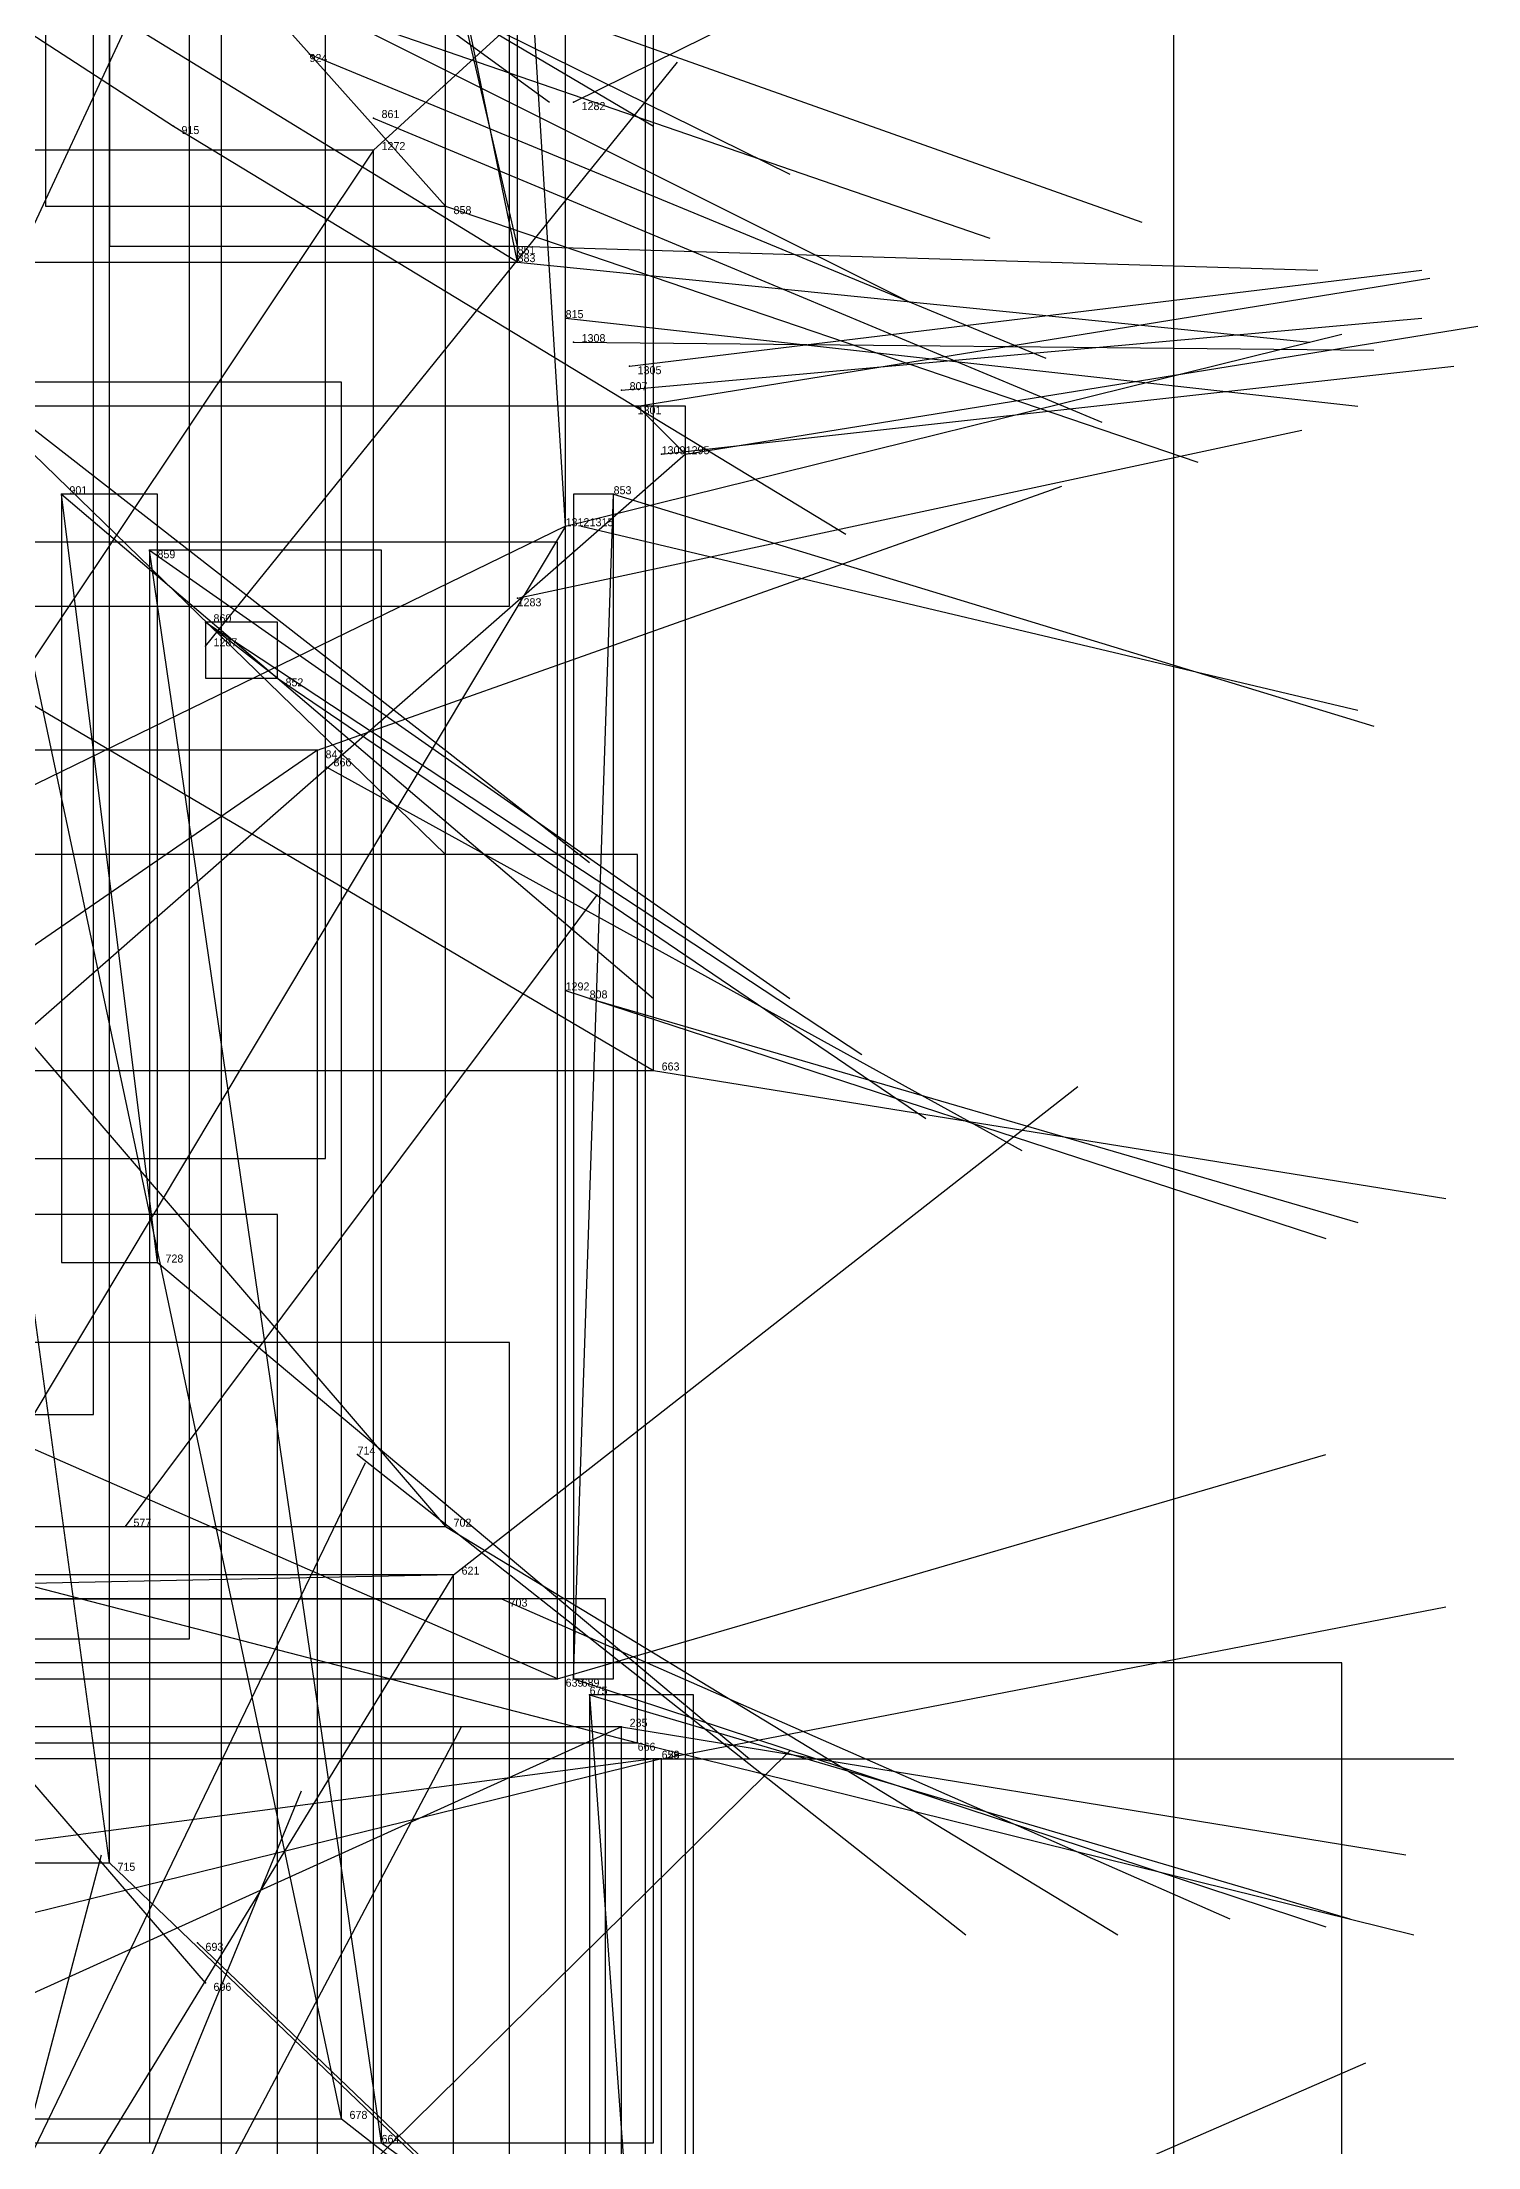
# Model space of a CAD drawing. Extents: x 59.1 to 70.8, y 600.3 to 605.1.
# Drawn here: x 68.3856 to 68.565, y 601.3845 to 601.6475 of the extents above; entities that cross this region are included whole.
import ezdxf

# ---------------------------------------------------------------- set-up
doc = ezdxf.new("R2010")
doc.units = 0
for name, color, linetype in [('Clients', 3, 'CONTINUOUS'), ('Facilities', 3, 'CONTINUOUS'), ('Facilities_lines', 3, 'CONTINUOUS'), ('Min_max_boxes', 1, 'CONTINUOUS'), ('Normals', 1, 'CONTINUOUS'), ('Source_points', 5, 'CONTINUOUS'), ('Text', 3, 'CONTINUOUS')]:
    doc.layers.add(name, color=color, linetype=linetype)

msp = doc.modelspace()

# ---------------------------------------------------------------- linework, layer by layer
at = {"layer": 'Clients', "color": 5}
for p in [(68.402, 601.637, 446.406), (68.436, 601.627, 446.155), (68.46, 601.602, 445.747), (68.388, 601.591, 446.27), (68.457, 601.591, 446.063), (68.399, 601.584, 446.212), (68.406, 601.575, 446.153), (68.462, 601.519, 445.452), (68.436, 601.462, 445.721), (68.443, 601.453, 445.602), (68.46, 601.435, 445.428)]:
    msp.add_point(p, dxfattribs=at)
at = {"layer": 'Facilities', "color": 3}
for p in [(68.419, 601.646, 446.274), (68.427, 601.638, 446.214), (68.452, 601.64, 445.595), (68.427, 601.634, 445.443), (68.445, 601.622, 446.04), (68.445, 601.62, 446.097), (68.451, 601.613, 445.979), (68.452, 601.61, 445.921), (68.459, 601.607, 445.862), (68.458, 601.604, 445.804), (68.463, 601.596, 445.827), (68.466, 601.596, 445.746), (68.451, 601.587, 445.594), (68.453, 601.587, 445.985), (68.445, 601.578, 445.518), (68.406, 601.572, 445.329), (68.415, 601.568, 446.095), (68.42, 601.559, 445.373), (68.421, 601.557, 446.039), (68.451, 601.529, 445.745), (68.454, 601.528, 445.628), (68.4, 601.495, 445.954), (68.425, 601.471, 445.777), (68.396, 601.462, 444.914), (68.437, 601.456, 445.073), (68.45, 601.443, 445.135), (68.452, 601.443, 445.544), (68.454, 601.441, 445.486), (68.458, 601.437, 445.31), (68.462, 601.433, 445.252), (68.463, 601.433, 445.193), (68.394, 601.42, 445.779), (68.405, 601.41, 445.723), (68.406, 601.405, 445.665), (68.423, 601.388, 445.549), (68.428, 601.385, 445.49)]:
    msp.add_point(p, dxfattribs=at)
at = {"layer": 'Facilities_lines', "color": 3}
for p, q in [((68.445, 601.62, 446.097), (68.387, 601.903, 446.929)), ((68.445, 601.62, 446.097), (68.078, 601.845, 446.594)), ((68.445, 601.622, 446.04), (68.394, 601.84, 446.702)), ((68.14, 601.807, 446.215), (68.436, 601.462, 445.721)), ((68.14, 601.807, 446.215), (68.402, 601.637, 446.406)), ((68.451, 601.587, 445.594), (68.438, 601.794, 446.359)), ((68.114, 601.724, 446.228), (68.462, 601.519, 445.452)), ((68.394, 601.42, 445.779), (68.354, 601.713, 446.684)), ((68.411, 601.655, 446.333), (68.436, 601.627, 446.155)), ((68.427, 601.634, 445.443), (68.165, 601.242, 445.259)), ((68.423, 601.388, 445.549), (68.377, 601.605, 446.328)), ((68.466, 601.596, 445.746), (68.46, 601.602, 445.747)), ((68.466, 601.596, 445.746), (68.112, 601.286, 445.022)), ((68.4, 601.495, 445.954), (68.388, 601.591, 446.27)), ((68.452, 601.443, 445.544), (68.457, 601.591, 446.063)), ((68.451, 601.587, 445.594), (68.118, 601.425, 445.438)), ((68.45, 601.443, 445.135), (68.126, 601.585, 445.913)), ((68.451, 601.587, 445.594), (68.149, 601.083, 444.552)), ((68.428, 601.385, 445.49), (68.399, 601.584, 446.212)), ((68.415, 601.568, 446.095), (68.406, 601.575, 446.153)), ((68.42, 601.559, 445.373), (68.118, 601.351, 445.274)), ((68.139, 601.518, 445.335), (68.46, 601.435, 445.428)), ((68.437, 601.456, 445.073), (68.151, 601.45, 445.814)), ((68.437, 601.456, 445.073), (68.174, 601.026, 444.586)), ((68.131, 601.453, 445.105), (68.443, 601.453, 445.602)), ((68.454, 601.441, 445.486), (68.467, 601.262, 444.972)), ((68.458, 601.437, 445.31), (68.129, 601.288, 444.874)), ((68.462, 601.433, 445.252), (68.099, 601.385, 445.186)), ((68.463, 601.433, 445.193), (68.113, 601.347, 445.209))]:
    msp.add_line(p, q, dxfattribs=at)
at = {"layer": 'Min_max_boxes', "color": 1}
for p, q in [((68.445, 601.62, 446.097), (68.445, 601.903, 446.097)), ((68.445, 601.62, 446.929), (68.445, 601.903, 446.929)), ((68.444, 601.577, 445.775), (68.444, 601.899, 445.775)), ((68.444, 601.577, 446.899), (68.444, 601.899, 446.899)), ((68.394, 601.84, 446.04), (68.394, 601.622, 446.04)), ((68.394, 601.84, 446.702), (68.394, 601.622, 446.702)), ((68.445, 601.622, 446.04), (68.445, 601.84, 446.04)), ((68.445, 601.622, 446.702), (68.445, 601.84, 446.702)), ((68.404, 601.448, 445.749), (68.404, 601.822, 445.749)), ((68.404, 601.448, 446.344), (68.404, 601.822, 446.344)), ((68.386, 601.81, 446.155), (68.386, 601.627, 446.155)), ((68.386, 601.81, 446.829), (68.386, 601.627, 446.829)), ((68.436, 601.627, 446.155), (68.436, 601.81, 446.155)), ((68.436, 601.627, 446.829), (68.436, 601.81, 446.829)), ((68.436, 601.462, 445.721), (68.436, 601.807, 445.721)), ((68.436, 601.462, 446.406), (68.436, 601.807, 446.406)), ((68.451, 601.083, 444.552), (68.451, 601.794, 444.552)), ((68.451, 601.083, 446.359), (68.451, 601.794, 446.359)), ((68.408, 600.985, 444.661), (68.408, 601.745, 444.661)), ((68.408, 600.985, 445.762), (68.408, 601.745, 445.762)), ((68.421, 601.508, 445.856), (68.421, 601.745, 445.856)), ((68.421, 601.508, 446.131), (68.421, 601.745, 446.131)), ((68.461, 601.266, 445.032), (68.461, 601.728, 445.032)), ((68.461, 601.266, 446.023), (68.461, 601.728, 446.023)), ((68.462, 601.519, 445.452), (68.462, 601.724, 445.452)), ((68.462, 601.519, 446.228), (68.462, 601.724, 446.228)), ((68.392, 601.476, 445.829), (68.392, 601.72, 445.829)), ((68.392, 601.476, 445.993), (68.392, 601.72, 445.993)), ((68.394, 601.42, 445.779), (68.394, 601.713, 445.779)), ((68.394, 601.42, 446.684), (68.394, 601.713, 446.684)), ((68.527, 600.957, 444.234), (68.527, 601.667, 444.234)), ((68.527, 600.957, 445.81), (68.527, 601.667, 445.81)), ((68.427, 601.634, 445.259), (68.165, 601.634, 445.259)), ((68.427, 601.634, 445.443), (68.165, 601.634, 445.443)), ((68.427, 601.242, 445.259), (68.427, 601.634, 445.259)), ((68.427, 601.242, 445.443), (68.427, 601.634, 445.443)), ((68.427, 601.634, 445.259), (68.427, 601.634, 445.443)), ((68.386, 601.627, 446.155), (68.436, 601.627, 446.155)), ((68.386, 601.627, 446.829), (68.436, 601.627, 446.829)), ((68.386, 601.627, 446.155), (68.386, 601.627, 446.829)), ((68.436, 601.627, 446.155), (68.436, 601.627, 446.829)), ((68.394, 601.622, 446.04), (68.445, 601.622, 446.04)), ((68.394, 601.622, 446.702), (68.445, 601.622, 446.702)), ((68.394, 601.622, 446.04), (68.394, 601.622, 446.702)), ((68.445, 601.622, 446.04), (68.445, 601.622, 446.702)), ((68.078, 601.62, 446.097), (68.445, 601.62, 446.097)), ((68.078, 601.62, 446.929), (68.445, 601.62, 446.929)), ((68.445, 601.62, 446.097), (68.445, 601.62, 446.929)), ((68.423, 601.605, 445.549), (68.377, 601.605, 445.549)), ((68.423, 601.605, 446.328), (68.377, 601.605, 446.328)), ((68.423, 601.388, 445.549), (68.423, 601.605, 445.549)), ((68.423, 601.388, 446.328), (68.423, 601.605, 446.328)), ((68.423, 601.605, 445.549), (68.423, 601.605, 446.328)), ((68.466, 601.602, 445.022), (68.112, 601.602, 445.022)), ((68.466, 601.602, 445.747), (68.112, 601.602, 445.747)), ((68.466, 601.286, 445.022), (68.466, 601.602, 445.022)), ((68.466, 601.286, 445.747), (68.466, 601.602, 445.747)), ((68.466, 601.602, 445.022), (68.466, 601.602, 445.747)), ((68.4, 601.591, 445.954), (68.388, 601.591, 445.954)), ((68.388, 601.591, 445.954), (68.388, 601.495, 445.954)), ((68.4, 601.591, 446.27), (68.388, 601.591, 446.27)), ((68.388, 601.591, 446.27), (68.388, 601.495, 446.27)), ((68.388, 601.591, 445.954), (68.388, 601.591, 446.27)), ((68.4, 601.495, 445.954), (68.4, 601.591, 445.954)), ((68.4, 601.495, 446.27), (68.4, 601.591, 446.27)), ((68.4, 601.591, 445.954), (68.4, 601.591, 446.27)), ((68.457, 601.591, 445.544), (68.452, 601.591, 445.544)), ((68.452, 601.591, 445.544), (68.452, 601.443, 445.544)), ((68.457, 601.591, 446.063), (68.452, 601.591, 446.063)), ((68.452, 601.591, 446.063), (68.452, 601.443, 446.063)), ((68.452, 601.591, 445.544), (68.452, 601.591, 446.063)), ((68.457, 601.443, 445.544), (68.457, 601.591, 445.544)), ((68.457, 601.443, 446.063), (68.457, 601.591, 446.063)), ((68.457, 601.591, 445.544), (68.457, 601.591, 446.063)), ((68.45, 601.585, 445.135), (68.126, 601.585, 445.135)), ((68.45, 601.585, 445.913), (68.126, 601.585, 445.913)), ((68.45, 601.443, 445.135), (68.45, 601.585, 445.135)), ((68.45, 601.443, 445.913), (68.45, 601.585, 445.913)), ((68.45, 601.585, 445.135), (68.45, 601.585, 445.913)), ((68.428, 601.584, 445.49), (68.399, 601.584, 445.49)), ((68.399, 601.584, 445.49), (68.399, 601.385, 445.49)), ((68.428, 601.584, 446.212), (68.399, 601.584, 446.212)), ((68.399, 601.584, 446.212), (68.399, 601.385, 446.212)), ((68.399, 601.584, 445.49), (68.399, 601.584, 446.212)), ((68.428, 601.385, 445.49), (68.428, 601.584, 445.49)), ((68.428, 601.385, 446.212), (68.428, 601.584, 446.212)), ((68.428, 601.584, 445.49), (68.428, 601.584, 446.212)), ((68.056, 601.577, 445.775), (68.444, 601.577, 445.775)), ((68.056, 601.577, 446.899), (68.444, 601.577, 446.899)), ((68.415, 601.575, 446.095), (68.406, 601.575, 446.095)), ((68.406, 601.575, 446.095), (68.406, 601.568, 446.095)), ((68.415, 601.575, 446.153), (68.406, 601.575, 446.153)), ((68.406, 601.575, 446.153), (68.406, 601.568, 446.153)), ((68.406, 601.575, 446.095), (68.406, 601.575, 446.153)), ((68.415, 601.568, 446.095), (68.415, 601.575, 446.095)), ((68.415, 601.568, 446.153), (68.415, 601.575, 446.153)), ((68.415, 601.575, 446.095), (68.415, 601.575, 446.153)), ((68.444, 601.577, 445.775), (68.444, 601.577, 446.899)), ((68.406, 601.568, 446.095), (68.415, 601.568, 446.095)), ((68.406, 601.568, 446.153), (68.415, 601.568, 446.153)), ((68.406, 601.568, 446.095), (68.406, 601.568, 446.153)), ((68.415, 601.568, 446.095), (68.415, 601.568, 446.153)), ((68.42, 601.559, 445.274), (68.118, 601.559, 445.274)), ((68.42, 601.559, 445.373), (68.118, 601.559, 445.373)), ((68.42, 601.351, 445.274), (68.42, 601.559, 445.274)), ((68.42, 601.351, 445.373), (68.42, 601.559, 445.373)), ((68.42, 601.559, 445.274), (68.42, 601.559, 445.373)), ((68.46, 601.546, 445.335), (68.13, 601.546, 445.335)), ((68.46, 601.546, 445.428), (68.13, 601.546, 445.428)), ((68.46, 601.435, 445.335), (68.46, 601.546, 445.335)), ((68.46, 601.435, 445.428), (68.46, 601.546, 445.428)), ((68.46, 601.546, 445.335), (68.46, 601.546, 445.428)), ((68.114, 601.519, 445.452), (68.462, 601.519, 445.452)), ((68.114, 601.519, 446.228), (68.462, 601.519, 446.228)), ((68.462, 601.519, 445.452), (68.462, 601.519, 446.228)), ((68.13, 601.508, 445.856), (68.421, 601.508, 445.856)), ((68.13, 601.508, 446.131), (68.421, 601.508, 446.131)), ((68.421, 601.508, 445.856), (68.421, 601.508, 446.131)), ((68.415, 601.501, 445.061), (68.197, 601.501, 445.061)), ((68.415, 601.501, 445.082), (68.197, 601.501, 445.082)), ((68.415, 601.227, 445.061), (68.415, 601.501, 445.061)), ((68.415, 601.227, 445.082), (68.415, 601.501, 445.082)), ((68.415, 601.501, 445.061), (68.415, 601.501, 445.082)), ((68.388, 601.495, 445.954), (68.4, 601.495, 445.954)), ((68.388, 601.495, 446.27), (68.4, 601.495, 446.27)), ((68.388, 601.495, 445.954), (68.388, 601.495, 446.27)), ((68.4, 601.495, 445.954), (68.4, 601.495, 446.27)), ((68.444, 601.485, 444.458), (68.227, 601.485, 444.458)), ((68.444, 601.485, 445.066), (68.227, 601.485, 445.066)), ((68.444, 600.957, 444.458), (68.444, 601.485, 444.458)), ((68.444, 600.957, 445.066), (68.444, 601.485, 445.066)), ((68.444, 601.485, 444.458), (68.444, 601.485, 445.066)), ((68.182, 601.476, 445.829), (68.392, 601.476, 445.829)), ((68.182, 601.476, 445.993), (68.392, 601.476, 445.993)), ((68.392, 601.476, 445.829), (68.392, 601.476, 445.993)), ((68.14, 601.462, 445.721), (68.436, 601.462, 445.721)), ((68.14, 601.462, 446.406), (68.436, 601.462, 446.406)), ((68.436, 601.462, 445.721), (68.436, 601.462, 446.406)), ((68.437, 601.456, 444.586), (68.151, 601.456, 444.586)), ((68.437, 601.456, 445.814), (68.151, 601.456, 445.814)), ((68.437, 601.026, 444.586), (68.437, 601.456, 444.586)), ((68.437, 601.026, 445.814), (68.437, 601.456, 445.814)), ((68.437, 601.456, 444.586), (68.437, 601.456, 445.814)), ((68.456, 601.453, 445.105), (68.131, 601.453, 445.105)), ((68.456, 601.453, 445.602), (68.131, 601.453, 445.602)), ((68.456, 601.356, 445.105), (68.456, 601.453, 445.105)), ((68.456, 601.356, 445.602), (68.456, 601.453, 445.602)), ((68.456, 601.453, 445.105), (68.456, 601.453, 445.602)), ((68.146, 601.448, 445.749), (68.404, 601.448, 445.749)), ((68.146, 601.448, 446.344), (68.404, 601.448, 446.344)), ((68.404, 601.448, 445.749), (68.404, 601.448, 446.344)), ((68.126, 601.443, 445.135), (68.45, 601.443, 445.135)), ((68.126, 601.443, 445.913), (68.45, 601.443, 445.913)), ((68.548, 601.445, 444.122), (68.146, 601.445, 444.122)), ((68.548, 601.445, 445.029), (68.146, 601.445, 445.029)), ((68.45, 601.443, 445.135), (68.45, 601.443, 445.913)), ((68.452, 601.443, 445.544), (68.457, 601.443, 445.544)), ((68.452, 601.443, 446.063), (68.457, 601.443, 446.063)), ((68.452, 601.443, 445.544), (68.452, 601.443, 446.063)), ((68.457, 601.443, 445.544), (68.457, 601.443, 446.063)), ((68.548, 600.934, 444.122), (68.548, 601.445, 444.122)), ((68.548, 600.934, 445.029), (68.548, 601.445, 445.029)), ((68.548, 601.445, 444.122), (68.548, 601.445, 445.029)), ((68.467, 601.441, 444.972), (68.454, 601.441, 444.972)), ((68.454, 601.441, 444.972), (68.454, 601.262, 444.972)), ((68.467, 601.441, 445.486), (68.454, 601.441, 445.486)), ((68.454, 601.441, 445.486), (68.454, 601.262, 445.486)), ((68.454, 601.441, 444.972), (68.454, 601.441, 445.486)), ((68.467, 601.262, 444.972), (68.467, 601.441, 444.972)), ((68.467, 601.262, 445.486), (68.467, 601.441, 445.486)), ((68.467, 601.441, 444.972), (68.467, 601.441, 445.486)), ((68.458, 601.437, 444.874), (68.129, 601.437, 444.874)), ((68.458, 601.437, 445.31), (68.129, 601.437, 445.31)), ((68.458, 601.288, 444.874), (68.458, 601.437, 444.874)), ((68.458, 601.288, 445.31), (68.458, 601.437, 445.31)), ((68.458, 601.437, 444.874), (68.458, 601.437, 445.31)), ((68.462, 601.433, 445.186), (68.099, 601.433, 445.186)), ((68.462, 601.433, 445.252), (68.099, 601.433, 445.252)), ((68.463, 601.433, 445.193), (68.113, 601.433, 445.193)), ((68.463, 601.433, 445.209), (68.113, 601.433, 445.209)), ((68.13, 601.435, 445.335), (68.46, 601.435, 445.335)), ((68.13, 601.435, 445.428), (68.46, 601.435, 445.428)), ((68.46, 601.435, 445.335), (68.46, 601.435, 445.428)), ((68.462, 601.385, 445.186), (68.462, 601.433, 445.186)), ((68.462, 601.385, 445.252), (68.462, 601.433, 445.252)), ((68.462, 601.433, 445.186), (68.462, 601.433, 445.252)), ((68.463, 601.347, 445.193), (68.463, 601.433, 445.193)), ((68.463, 601.347, 445.209), (68.463, 601.433, 445.209)), ((68.463, 601.433, 445.193), (68.463, 601.433, 445.209)), ((68.354, 601.42, 445.779), (68.394, 601.42, 445.779)), ((68.354, 601.42, 446.684), (68.394, 601.42, 446.684)), ((68.394, 601.42, 445.779), (68.394, 601.42, 446.684)), ((68.377, 601.388, 445.549), (68.423, 601.388, 445.549)), ((68.377, 601.388, 446.328), (68.423, 601.388, 446.328)), ((68.423, 601.388, 445.549), (68.423, 601.388, 446.328)), ((68.099, 601.385, 445.186), (68.462, 601.385, 445.186)), ((68.099, 601.385, 445.252), (68.462, 601.385, 445.252)), ((68.399, 601.385, 445.49), (68.428, 601.385, 445.49)), ((68.399, 601.385, 446.212), (68.428, 601.385, 446.212)), ((68.399, 601.385, 445.49), (68.399, 601.385, 446.212)), ((68.428, 601.385, 445.49), (68.428, 601.385, 446.212)), ((68.462, 601.385, 445.186), (68.462, 601.385, 445.252))]:
    msp.add_line(p, q, dxfattribs=at)
at = {"layer": 'Normals', "color": 1}
for p, q in [((68.381, 601.617, 445.296), (68.422, 601.705, 445.272)), ((68.427, 601.634, 445.443), (68.498, 601.699, 445.417)), ((68.372, 601.696, 446.565), (68.449, 601.64, 446.594)), ((68.379, 601.686, 446.508), (68.462, 601.637, 446.535)), ((68.452, 601.64, 445.595), (68.541, 601.684, 445.585)), ((68.392, 601.674, 446.448), (68.479, 601.631, 446.47)), ((68.406, 601.659, 446.391), (68.494, 601.615, 446.41)), ((68.43, 601.658, 446.314), (68.523, 601.625, 446.331)), ((68.411, 601.655, 446.333), (68.504, 601.623, 446.349)), ((68.419, 601.646, 446.274), (68.511, 601.608, 446.286)), ((68.406, 601.572, 445.329), (68.465, 601.645, 445.295)), ((68.427, 601.638, 446.214), (68.518, 601.6, 446.232)), ((68.402, 601.637, 446.406), (68.486, 601.586, 446.425)), ((68.436, 601.627, 446.155), (68.53, 601.595, 446.17)), ((68.445, 601.622, 446.04), (68.545, 601.619, 446.048)), ((68.445, 601.62, 446.097), (68.544, 601.61, 446.11)), ((68.459, 601.607, 445.862), (68.558, 601.619, 445.852)), ((68.46, 601.602, 445.747), (68.559, 601.618, 445.743)), ((68.368, 601.612, 446.387), (68.436, 601.546, 446.418)), ((68.451, 601.613, 445.979), (68.55, 601.602, 445.984)), ((68.458, 601.604, 445.804), (68.558, 601.613, 445.806)), ((68.466, 601.596, 445.746), (68.565, 601.612, 445.742)), ((68.451, 601.587, 445.594), (68.548, 601.611, 445.588)), ((68.452, 601.61, 445.921), (68.552, 601.609, 445.931)), ((68.463, 601.596, 445.827), (68.562, 601.607, 445.823)), ((68.377, 601.605, 446.328), (68.454, 601.545, 446.351)), ((68.445, 601.578, 445.518), (68.543, 601.599, 445.516)), ((68.388, 601.591, 446.27), (68.462, 601.528, 446.294)), ((68.42, 601.559, 445.373), (68.513, 601.592, 445.36)), ((68.457, 601.591, 446.063), (68.552, 601.562, 446.075)), ((68.453, 601.587, 445.985), (68.55, 601.564, 445.991)), ((68.399, 601.584, 446.212), (68.479, 601.528, 446.233)), ((68.406, 601.575, 446.153), (68.488, 601.521, 446.172)), ((68.415, 601.568, 446.095), (68.496, 601.513, 446.114)), ((68.421, 601.557, 446.039), (68.508, 601.509, 446.051)), ((68.396, 601.462, 444.914), (68.455, 601.541, 444.898)), ((68.451, 601.529, 445.745), (68.546, 601.498, 445.754)), ((68.454, 601.528, 445.628), (68.55, 601.5, 445.637)), ((68.437, 601.456, 445.073), (68.515, 601.517, 445.059)), ((68.462, 601.519, 445.452), (68.561, 601.503, 445.458)), ((68.4, 601.495, 445.954), (68.474, 601.433, 445.979)), ((68.406, 601.405, 445.665), (68.343, 601.478, 445.64)), ((68.384, 601.383, 444.756), (68.426, 601.47, 444.73)), ((68.425, 601.471, 445.777), (68.501, 601.411, 445.803)), ((68.45, 601.443, 445.135), (68.546, 601.471, 445.133)), ((68.436, 601.462, 445.721), (68.52, 601.411, 445.739)), ((68.443, 601.453, 445.602), (68.534, 601.413, 445.615)), ((68.463, 601.433, 445.193), (68.561, 601.452, 445.192)), ((68.452, 601.443, 445.544), (68.546, 601.412, 445.557)), ((68.454, 601.441, 445.486), (68.549, 601.413, 445.499)), ((68.392, 601.35, 444.677), (68.438, 601.437, 444.659)), ((68.458, 601.437, 445.31), (68.556, 601.421, 445.32)), ((68.408, 601.364, 444.748), (68.479, 601.434, 444.737)), ((68.46, 601.435, 445.428), (68.557, 601.411, 445.437)), ((68.462, 601.433, 445.252), (68.562, 601.433, 445.255)), ((68.381, 601.339, 444.603), (68.418, 601.429, 444.581)), ((68.368, 601.326, 444.532), (68.393, 601.421, 444.514)), ((68.394, 601.42, 445.779), (68.465, 601.352, 445.8)), ((68.405, 601.41, 445.723), (68.474, 601.344, 445.752)), ((68.459, 601.355, 444.846), (68.551, 601.395, 444.842)), ((68.423, 601.388, 445.549), (68.5, 601.328, 445.57)), ((68.428, 601.385, 445.49), (68.507, 601.328, 445.512))]:
    msp.add_line(p, q, dxfattribs=at)
at = {"layer": 'Source_points', "color": 5}
for p in [(68.419, 601.646, 446.274), (68.427, 601.638, 446.214), (68.452, 601.64, 445.595), (68.402, 601.637, 446.406), (68.427, 601.634, 445.443), (68.436, 601.627, 446.155), (68.445, 601.622, 446.04), (68.445, 601.62, 446.097), (68.451, 601.613, 445.979), (68.452, 601.61, 445.921), (68.459, 601.607, 445.862), (68.458, 601.604, 445.804), (68.46, 601.602, 445.747), (68.463, 601.596, 445.827), (68.466, 601.596, 445.746), (68.388, 601.591, 446.27), (68.457, 601.591, 446.063), (68.451, 601.587, 445.594), (68.453, 601.587, 445.985), (68.399, 601.584, 446.212), (68.445, 601.578, 445.518), (68.406, 601.575, 446.153), (68.406, 601.572, 445.329), (68.415, 601.568, 446.095), (68.42, 601.559, 445.373), (68.421, 601.557, 446.039), (68.451, 601.529, 445.745), (68.454, 601.528, 445.628), (68.462, 601.519, 445.452), (68.4, 601.495, 445.954), (68.425, 601.471, 445.777), (68.396, 601.462, 444.914), (68.436, 601.462, 445.721), (68.437, 601.456, 445.073), (68.443, 601.453, 445.602), (68.45, 601.443, 445.135), (68.452, 601.443, 445.544), (68.454, 601.441, 445.486), (68.458, 601.437, 445.31), (68.46, 601.435, 445.428), (68.462, 601.433, 445.252), (68.463, 601.433, 445.193), (68.394, 601.42, 445.779), (68.405, 601.41, 445.723), (68.406, 601.405, 445.665), (68.423, 601.388, 445.549), (68.428, 601.385, 445.49)]:
    msp.add_point(p, dxfattribs=at)

# ---------------------------------------------------------------- texts
at = {"layer": 'Text', "color": 3}
for s, p in [('924', (68.419, 601.645, 446.274)), ('861', (68.428, 601.638, 446.214)), ('1282', (68.453, 601.639, 445.595)), ('915', (68.403, 601.636, 446.406)), ('1272', (68.428, 601.634, 445.443)), ('858', (68.437, 601.626, 446.155)), ('851', (68.445, 601.621, 446.04)), ('883', (68.445, 601.62, 446.097)), ('815', (68.451, 601.613, 445.979)), ('1308', (68.453, 601.61, 445.921)), ('1305', (68.46, 601.606, 445.862)), ('807', (68.459, 601.604, 445.804)), ('1301', (68.46, 601.601, 445.747)), ('1309', (68.463, 601.596, 445.827)), ('1295', (68.466, 601.596, 445.746)), ('901', (68.389, 601.591, 446.27)), ('853', (68.457, 601.591, 446.063)), ('1312', (68.451, 601.587, 445.594)), ('1315', (68.454, 601.587, 445.985)), ('859', (68.4, 601.583, 446.212)), ('1283', (68.445, 601.577, 445.518)), ('860', (68.407, 601.575, 446.153)), ('1287', (68.407, 601.572, 445.329)), ('852', (68.416, 601.567, 446.095)), ('847', (68.421, 601.558, 445.373)), ('866', (68.422, 601.557, 446.039)), ('1292', (68.451, 601.529, 445.745)), ('808', (68.454, 601.528, 445.628)), ('663', (68.463, 601.519, 445.452)), ('728', (68.401, 601.495, 445.954)), ('714', (68.425, 601.471, 445.777)), ('577', (68.397, 601.462, 444.914)), ('702', (68.437, 601.462, 445.721)), ('621', (68.438, 601.456, 445.073)), ('703', (68.444, 601.452, 445.602)), ('639', (68.451, 601.442, 445.135)), ('689', (68.453, 601.442, 445.544)), ('675', (68.454, 601.441, 445.486)), ('235', (68.459, 601.437, 445.31)), ('666', (68.46, 601.434, 445.428)), ('629', (68.463, 601.433, 445.193)), ('658', (68.463, 601.433, 445.252)), ('715', (68.395, 601.419, 445.779)), ('693', (68.406, 601.409, 445.723)), ('696', (68.407, 601.404, 445.665)), ('678', (68.424, 601.388, 445.549)), ('664', (68.428, 601.385, 445.49))]:
    msp.add_text(s, height=0.001, dxfattribs=at).set_placement(p)

doc.saveas('drawing.dxf')
